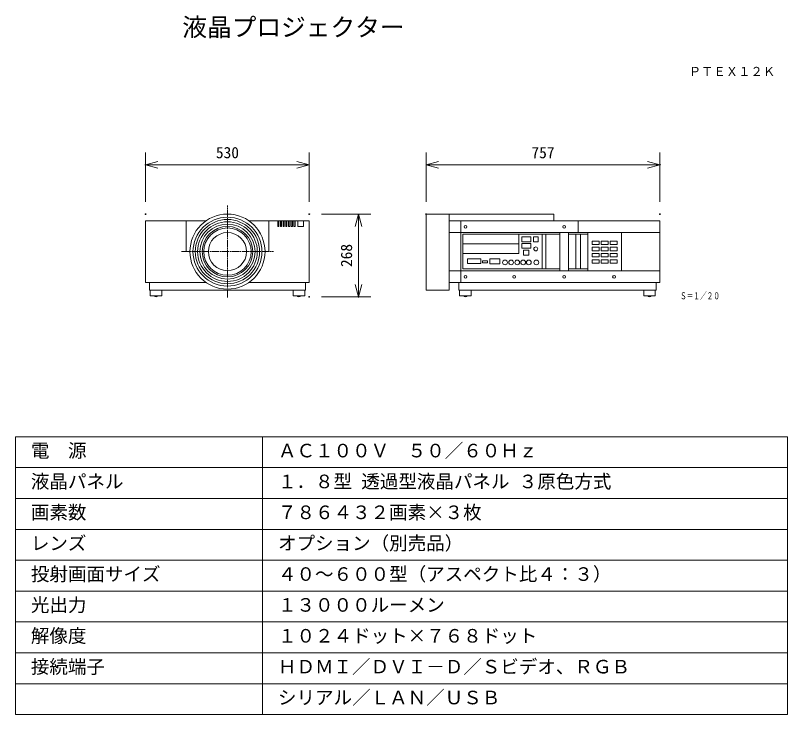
# Model space of a CAD drawing. Units: millimetres, scale not verified. Extents: x -62 to 63, y -57 to 57.
import ezdxf
from ezdxf.enums import TextEntityAlignment as Align

# ---------------------------------------------------------------- set-up
doc = ezdxf.new("R2010")
doc.units = ezdxf.units.MM
doc.header["$LTSCALE"] = 0.125
doc.header["$PDMODE"] = 32
doc.header["$PDSIZE"] = 0.0625
doc.linetypes.add('USER1', pattern=[13, 10, -1, 1, -1])
for name, color, linetype, lineweight in [('0-0_0', 7, 'Continuous', 18), ('0-2_WAKU', 1, 'Continuous', 18), ('0-4_GAIKEI', 1, 'Continuous', 18), ('0-5_SUNPO', 7, 'Continuous', 18)]:
    doc.layers.add(name, color=color, linetype=linetype, lineweight=lineweight)
for name, color, linetype in [('0-1_DEFPOINTS', 7, 'Continuous'), ('0-3_MOJI1', 7, 'Continuous'), ('0-6_TOUROKU', 7, 'Continuous')]:
    doc.layers.add(name, color=color, linetype=linetype)
doc.styles.add('ＭＳ ゴシック', font='')
doc.styles.get('ＭＳ ゴシック').set_extended_font_data('MS Gothic')

# ---------------------------------------------------------------- blocks, each defined once
blk = doc.blocks.new('_OPEN30')
at = {"layer": '0-0_0'}
blk.add_line((0, 0), (-1, 0), dxfattribs=at)
blk.add_lwpolyline([(-1, 0.26795), (0, 0), (-1, -0.26795)], dxfattribs=at)
blk = doc.blocks.new('D6')
at = {"layer": '0-1_DEFPOINTS'}
for p in [(-15.1293, 13.1635), (-15.1293, -0.2365), (-7.1293, -0.2365)]:
    blk.add_point(p, dxfattribs=at)
at = {"layer": '0-5_SUNPO'}
for p, q in [((-13.1293, 13.1635), (-5.1293, 13.1635)), ((-7.1293, 11.1635), (-7.1293, 1.7635)), ((-13.1293, -0.2365), (-5.1293, -0.2365))]:
    blk.add_line(p, q, dxfattribs=at)
at = {"layer": '0-5_SUNPO', "xscale": 2, "yscale": 2}
for p, rotation in [((-7.1293, 13.1635), 90), ((-7.1293, -0.2365), 270)]:
    blk.add_blockref('_OPEN30', p, dxfattribs=dict(at, rotation=rotation))
at = {"layer": '0-5_SUNPO', "style": 'ＭＳ ゴシック'}
blk.add_text('268', height=1.833, rotation=90, dxfattribs=at).set_placement((-7.6293, 4.5885), align=Align.BOTTOM_LEFT)
blk = doc.blocks.new('D5')
at = {"layer": '0-1_DEFPOINTS'}
for p in [(41.6565, 21.1635), (3.8065, 13.1635), (41.6565, 13.1635)]:
    blk.add_point(p, dxfattribs=at)
at = {"layer": '0-5_SUNPO'}
for p, q in [((3.8065, 15.1635), (3.8065, 23.1635)), ((41.6565, 15.1635), (41.6565, 23.1635)), ((5.8065, 21.1635), (39.6565, 21.1635))]:
    blk.add_line(p, q, dxfattribs=at)
at = {"layer": '0-5_SUNPO', "xscale": 2, "yscale": 2, "rotation": 180}
blk.add_blockref('_OPEN30', (3.8065, 21.1635), dxfattribs=at)
at = {"layer": '0-5_SUNPO', "xscale": 2, "yscale": 2}
blk.add_blockref('_OPEN30', (41.6565, 21.1635), dxfattribs=at)
at = {"layer": '0-5_SUNPO', "style": 'ＭＳ ゴシック'}
blk.add_text('757', height=1.833, dxfattribs=at).set_placement((20.8565, 21.6635), align=Align.BOTTOM_LEFT)
blk = doc.blocks.new('D4')
at = {"layer": '0-1_DEFPOINTS'}
for p in [(-41.6053, 21.1635), (-41.6053, 13.1635), (-15.1053, 13.1635)]:
    blk.add_point(p, dxfattribs=at)
at = {"layer": '0-5_SUNPO'}
for p, q in [((-41.6053, 15.1635), (-41.6053, 23.1635)), ((-15.1053, 15.1635), (-15.1053, 23.1635)), ((-17.1053, 21.1635), (-39.6053, 21.1635))]:
    blk.add_line(p, q, dxfattribs=at)
at = {"layer": '0-5_SUNPO', "xscale": 2, "yscale": 2, "rotation": 180}
blk.add_blockref('_OPEN30', (-41.6053, 21.1635), dxfattribs=at)
at = {"layer": '0-5_SUNPO', "xscale": 2, "yscale": 2}
blk.add_blockref('_OPEN30', (-15.1053, 21.1635), dxfattribs=at)
at = {"layer": '0-5_SUNPO', "style": 'ＭＳ ゴシック'}
blk.add_text('530', height=1.833, dxfattribs=at).set_placement((-30.2303, 21.6635), align=Align.BOTTOM_LEFT)

msp = doc.modelspace()

# ---------------------------------------------------------------- linework, layer by layer
at = {"layer": '0-2_WAKU', "color": 4}
for p, q in [((-62.4622, -11.5036), (-62.4622, -56.5036)), ((-62.4622, -11.5036), (62.5378, -11.5036)), ((-22.4622, -11.5036), (-22.4622, -56.5036)), ((62.5378, -11.5036), (62.5378, -56.5036)), ((62.5378, -56.5036), (-62.4622, -56.5036))]:
    msp.add_line(p, q, dxfattribs=at)
at = {"layer": '0-2_WAKU'}
for p, q in [((-62.4622, -16.5036), (62.5378, -16.5036)), ((-62.4622, -21.5036), (62.5378, -21.5036)), ((-62.4622, -26.5036), (62.5378, -26.5036)), ((-62.4622, -31.5036), (62.5378, -31.5036)), ((-62.4622, -36.5036), (62.5378, -36.5036)), ((-62.4622, -41.5036), (62.5378, -41.5036)), ((-62.4622, -46.5036), (62.5378, -46.5036)), ((-62.4622, -51.5036), (62.5378, -51.5036))]:
    msp.add_line(p, q, dxfattribs=at)
at = {"layer": '0-4_GAIKEI', "color": 7, "linetype": 'USER1'}
for p, q in [((-28.1368, 11.0316), (-28.1368, 25.9316)), ((-35.5868, 18.4815), (-20.6868, 18.4816))]:
    msp.add_line(p, q, dxfattribs=at)
at = {"layer": '0-4_GAIKEI', "color": 7}
for p, q in [((4.0251, 24.561), (24.7263, 24.561)), ((4.0251, 24.561), (4.0251, 12.2463)), ((7.7663, 24.561), (7.7663, 12.2463)), ((24.7263, 24.561), (24.7263, 23.4698)), ((-41.3868, 13.4933), (-41.3868, 23.4698)), ((-41.3868, 23.4698), (-31.6119, 23.4698)), ((-24.6616, 23.4698), (-14.8868, 23.4698)), ((-14.8868, 23.4698), (-14.8868, 13.4933)), ((7.7663, 23.4698), (41.8751, 23.4698)), ((41.8751, 23.4698), (41.8751, 13.4933)), ((-31.6119, 13.4933), (-41.3868, 13.4933)), ((-40.7633, 12.2463), (-40.7633, 13.4933)), ((-14.8868, 13.4933), (-24.6616, 13.4933)), ((-15.5103, 13.4933), (-15.5103, 12.2463)), ((9.3251, 12.2463), (9.3251, 13.4933)), ((41.2515, 13.4933), (41.2515, 12.2463)), ((-15.5103, 12.2463), (-40.7633, 12.2463)), ((-40.6385, 11.311), (-40.6385, 12.2463)), ((-38.768, 11.311), (-40.6385, 11.311)), ((-38.768, 11.311), (-38.768, 12.2463)), ((-17.5056, 11.311), (-17.5056, 12.2463)), ((-17.5056, 11.311), (-15.635, 11.311)), ((-15.635, 11.311), (-15.635, 12.2463)), ((4.0251, 12.2463), (7.7663, 12.2463)), ((41.2515, 12.2463), (9.3251, 12.2463)), ((9.4498, 11.311), (9.4498, 12.2463)), ((11.3204, 11.311), (9.4498, 11.311)), ((11.3204, 11.311), (11.3204, 12.2463)), ((39.2563, 11.311), (39.2563, 12.2463)), ((39.2563, 11.311), (41.1268, 11.311)), ((41.1268, 11.311), (41.1268, 12.2463))]:
    msp.add_line(p, q, dxfattribs=at)
at = {"layer": '0-4_GAIKEI'}
for p, q in [((-34.8397, 18.4816), (-34.8397, 23.4698)), ((-21.4338, 23.4698), (-21.4338, 18.4816)), ((-19.9997, 23.4698), (-19.9997, 22.5345)), ((-19.9997, 22.5345), (-19.8127, 22.5345)), ((-19.8127, 23.4698), (-19.8127, 22.5345)), ((-19.5633, 23.4698), (-19.5633, 22.5345)), ((-19.5633, 22.5345), (-19.3762, 22.5345)), ((-19.3762, 23.4698), (-19.3762, 22.5345)), ((-19.1268, 23.4698), (-19.1268, 22.5345)), ((-19.1268, 22.5345), (-18.9397, 22.5345)), ((-18.9397, 23.4698), (-18.9397, 22.5345)), ((-18.6903, 23.4698), (-18.6903, 22.5345)), ((-18.6903, 22.5345), (-18.5033, 22.5345)), ((-18.5033, 23.4698), (-18.5033, 22.5345)), ((-18.2538, 23.4698), (-18.2538, 22.5345)), ((-18.2538, 22.5345), (-18.0668, 22.5345)), ((-18.0668, 23.4698), (-18.0668, 22.5345)), ((-17.8174, 23.4698), (-17.8174, 22.5345)), ((-17.8174, 22.5345), (-17.6303, 22.5345)), ((-17.6303, 23.4698), (-17.6303, 22.5345)), ((-17.3809, 23.4698), (-17.3809, 22.5345)), ((-17.3809, 22.5345), (-17.1938, 22.5345)), ((-17.1938, 23.4698), (-17.1938, 22.5345)), ((-16.7574, 23.4698), (-16.7574, 22.5345)), ((-16.7574, 22.5345), (-15.8221, 22.5345)), ((-15.8221, 23.4698), (-15.8221, 22.5345)), ((9.6368, 23.4698), (9.6368, 13.4933)), ((28.6545, 23.4698), (28.6545, 21.5992)), ((7.7663, 21.5992), (41.8751, 21.5992)), ((9.9486, 21.2874), (9.9486, 15.6757)), ((9.9486, 21.2874), (25.6616, 21.2874)), ((19.0521, 21.2874), (19.0521, 18.1698)), ((22.7933, 21.2874), (22.7933, 15.6757)), ((23.4168, 21.2874), (23.4168, 15.6757)), ((25.6616, 21.5992), (25.6616, 15.3639)), ((27.0957, 21.5992), (27.0957, 15.3639)), ((27.0957, 21.2874), (30.2133, 21.2874)), ((28.2804, 21.2874), (28.2804, 15.6757)), ((29.0286, 21.2874), (29.0286, 15.6757)), ((30.2133, 21.5992), (30.2133, 15.3639)), ((35.6368, 21.5992), (35.6368, 15.3639)), ((9.9486, 19.7286), (19.0521, 19.7286)), ((-34.8397, 18.4816), (-34.2162, 18.4816)), ((-22.0574, 18.4816), (-21.4338, 18.4816)), ((9.9486, 18.1698), (19.0521, 18.1698)), ((41.8751, 15.3639), (7.7663, 15.3639)), ((25.6616, 15.6757), (9.9486, 15.6757)), ((30.2133, 15.6757), (27.0957, 15.6757)), ((41.8751, 13.4933), (7.7663, 13.4933))]:
    msp.add_line(p, q, dxfattribs=at)
for points in [[(19.5123, 20.0932), (20.9644, 20.0932), (20.9644, 20.8721), (19.5123, 20.8721)], [(21.4123, 20.0932), (22.1383, 20.0932), (22.1383, 20.8721), (21.4123, 20.8721)], [(30.9159, 19.6476), (32.0572, 19.6476), (32.0572, 20.1984), (30.9159, 20.1984)], [(32.3589, 19.6476), (33.5002, 19.6476), (33.5002, 20.1984), (32.3589, 20.1984)], [(33.8019, 19.6476), (34.9432, 19.6476), (34.9432, 20.1984), (33.8019, 20.1984)], [(19.5123, 19.031), (20.9644, 19.031), (20.9644, 19.8099), (19.5123, 19.8099)], [(30.9159, 18.6379), (32.0572, 18.6379), (32.0572, 19.1887), (30.9159, 19.1887)], [(32.3589, 18.6379), (33.5002, 18.6379), (33.5002, 19.1887), (32.3589, 19.1887)], [(33.8019, 18.6379), (34.9432, 18.6379), (34.9432, 19.1887), (33.8019, 19.1887)], [(19.7956, 17.9334), (20.6457, 17.9334), (20.6457, 18.7123), (19.7956, 18.7123)], [(30.9159, 17.6282), (32.0572, 17.6282), (32.0572, 18.179), (30.9159, 18.179)], [(32.3589, 17.6282), (33.5002, 17.6282), (33.5002, 18.179), (32.3589, 18.179)], [(33.8019, 17.6282), (34.9432, 17.6282), (34.9432, 18.179), (33.8019, 18.179)], [(10.7324, 16.5487), (12.8575, 16.5487), (12.8575, 17.3276), (10.7324, 17.3276)], [(13.1409, 16.6549), (13.9555, 16.6549), (13.9555, 17.0089), (13.1409, 17.0089)], [(14.3451, 16.5132), (15.9389, 16.5132), (15.9389, 17.2922), (14.3451, 17.2922)], [(30.9159, 16.6185), (32.0572, 16.6185), (32.0572, 17.1693), (30.9159, 17.1693)], [(32.3589, 16.6185), (33.5002, 16.6185), (33.5002, 17.1693), (32.3589, 17.1693)], [(33.8019, 16.6185), (34.9432, 16.6185), (34.9432, 17.1693), (33.8019, 17.1693)]]:
    msp.add_lwpolyline(points, close=True, dxfattribs=at)
at = {"layer": '0-4_GAIKEI', "color": 7}
msp.add_circle((-28.1368, 18.4816), 6.0794, dxfattribs=at)
at = {"layer": '0-4_GAIKEI'}
for centre, radius in [((-28.1368, 18.4816), 5.5806), ((-28.1368, 18.4816), 5.2065), ((-28.1368, 18.4816), 4.8323), ((-28.1368, 18.4816), 4.4582), ((-28.1368, 18.4816), 4.0841), ((10.3836, 22.4921), 0.2256), ((26.3646, 22.4921), 0.2256), ((-28.1368, 18.4816), 3.8347), ((-28.1368, 18.4816), 3.0865), ((21.7753, 18.9248), 0.3186), ((21.7753, 18.9248), 0.3186), ((16.7946, 16.7378), 0.3859), ((17.7863, 16.7378), 0.3859), ((18.778, 16.7378), 0.3859), ((19.7343, 16.7378), 0.3859), ((20.6541, 16.7378), 0.3859), ((21.8654, 16.7378), 0.3859), ((10.3836, 14.4141), 0.2256), ((18.2838, 14.4141), 0.2256), ((26.3646, 14.4141), 0.2256), ((34.4453, 14.4141), 0.2256)]:
    msp.add_circle(centre, radius, dxfattribs=at)
at = {"layer": '0-4_GAIKEI', "color": 7}
for centre in [(-39.7033, 11.4727), (-16.5703, 11.4727), (10.3851, 11.4727), (40.1915, 11.4727)]:
    msp.add_arc(centre, 0.3118, 211.25634, 328.74366, dxfattribs=at)

# ---------------------------------------------------------------- block references
at = {"layer": '0-5_SUNPO'}
for name in ['D4', 'D5', 'D6']:
    msp.add_blockref(name, (0.2186, 11.3974), dxfattribs=at)

# ---------------------------------------------------------------- texts
at = {"layer": '0-3_MOJI1', "style": 'ＭＳ ゴシック'}
for s, height, p in [('液晶プロジェクター', 2.933, (-35.4622, 52.4964)), ('電\u3000源', 2.199, (-59.9622, -15.5036)), ('ＡＣ１００Ｖ\u3000５０／６０Ｈｚ\u3000', 2.199, (-19.9622, -15.5036)), ('液晶パネル', 2.199, (-59.9622, -20.5036)), ('１．８型 透過型液晶パネル ３原色方式', 2.199, (-19.9622, -20.5036)), ('画素数', 2.199, (-59.9622, -25.5036)), ('７８６４３２画素×３枚', 2.199, (-19.9622, -25.5036)), ('レンズ', 2.199, (-59.9622, -30.5036)), ('オプション（別売品）', 2.199, (-19.9622, -30.5036)), ('投射画面サイズ', 2.199, (-59.9622, -35.5036)), ('４０～６００型（アスペクト比４：３）', 2.199, (-19.9622, -35.5036)), ('光出力', 2.199, (-59.9622, -40.5036)), ('１３０００ルーメン', 2.199, (-19.9622, -40.5036)), ('解像度', 2.199, (-59.9622, -45.5036)), ('１０２４ドット×７６８ドット', 2.199, (-19.9622, -45.5036)), ('接続端子', 2.199, (-59.9622, -50.5036)), ('ＨＤＭＩ／ＤＶＩ－Ｄ／Ｓビデオ、ＲＧＢ', 2.199, (-19.9622, -50.5036)), ('シリアル／ＬＡＮ／ＵＳＢ', 2.199, (-19.9622, -55.5036))]:
    msp.add_text(s, height=height, dxfattribs=at).set_placement(p, align=Align.BOTTOM_LEFT)
at = {"layer": '0-5_SUNPO', "style": 'ＭＳ ゴシック', "width": 0.7}
msp.add_text('Ｓ＝１／２０', height=1.1, dxfattribs=at).set_placement((45.1264, 10.4395), align=Align.BOTTOM_LEFT)
at = {"layer": '0-6_TOUROKU', "style": 'ＭＳ ゴシック'}
msp.add_text('ＰＴＥＸ１２Ｋ', height=1.466, dxfattribs=at).set_placement((46.5377, 46.4964), align=Align.BOTTOM_LEFT)

doc.saveas('drawing.dxf')
